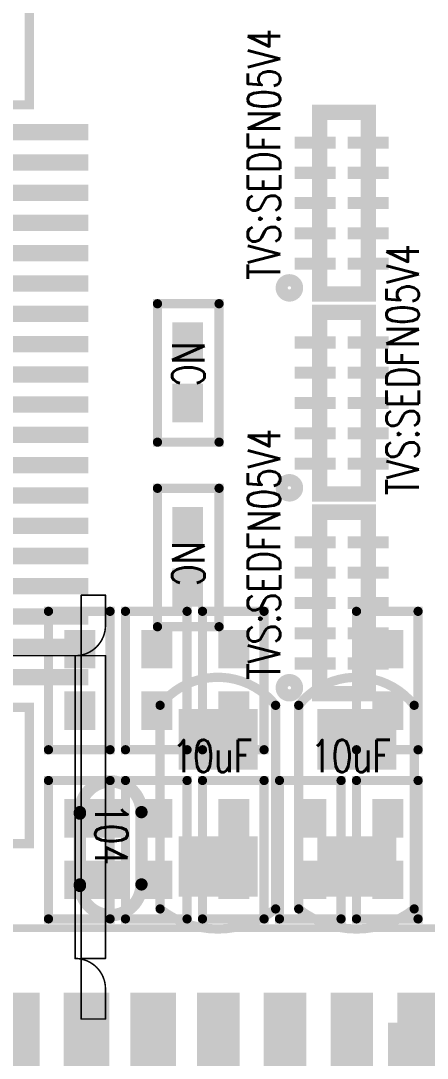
# Model space of a CAD drawing. Extents: x -10 to 105, y 1 to 70.
# Drawn here: x 12.74 to 19.44, y 18.14 to 35.27 of the extents above; entities that cross this region are included whole.
import ezdxf

# ---------------------------------------------------------------- set-up
doc = ezdxf.new("R2010")
doc.units = 0
doc.header["$MEASUREMENT"] = 0
doc.layers.get('0').update_dxf_attribs({"color": 4, "linetype": 'CONTINUOUS'})
for name, color, linetype in [('2D_LINE_102', 5, 'CONTINUOUS'), ('ATTRIBUTE_126', 56, 'CONTINUOUS'), ('DRIL_NPLTE_THRU_01', 16, 'CONTINUOUS'), ('DRIL_NPLTE_THRU_02', 3, 'CONTINUOUS'), ('DRIL_NPLTE_THRU_03', 96, 'CONTINUOUS'), ('DRIL_NPLTE_THRU_04', 146, 'CONTINUOUS'), ('DRIL_NPLTE_THRU_05', 2, 'CONTINUOUS'), ('DRIL_NPLTE_THRU_06', 186, 'CONTINUOUS'), ('DRIL_PLTE_THRU_01', 16, 'CONTINUOUS'), ('DRIL_PLTE_THRU_02', 3, 'CONTINUOUS'), ('DRIL_PLTE_THRU_03', 96, 'CONTINUOUS'), ('DRIL_PLTE_THRU_04', 146, 'CONTINUOUS'), ('DRIL_PLTE_THRU_05', 2, 'CONTINUOUS'), ('DRIL_PLTE_THRU_06', 186, 'CONTINUOUS'), ('DRIL_SYMBOL', 4, 'CONTINUOUS'), ('PADS_BOT', 150, 'CONTINUOUS'), ('PADS_INNER', 1, 'CONTINUOUS'), ('PADS_TOP', 1, 'CONTINUOUS'), ('PART_BOT_2DLINE_00', 56, 'CONTINUOUS'), ('PART_TOP_2DLINE_00', 56, 'CONTINUOUS'), ('PART_TOP_2DLINE_126', 56, 'CONTINUOUS'), ('PART_TOP_2DLINE_129', 56, 'CONTINUOUS')]:
    doc.layers.add(name, color=color, linetype=linetype)
doc.styles.add('W0$1016', font='simplex', dxfattribs={"width": 0.75})

# ---------------------------------------------------------------- blocks, each defined once
blk = doc.blocks.new('SMOOTH_0$0254')
at = {"const_width": 0.0127}
blk.add_lwpolyline([(-0.00635, 0, 1), (0.00635, 0, 1)], format="xyb", close=True, dxfattribs=at)
blk = doc.blocks.new('DRAWING_520')
at = {"layer": '2D_LINE_102', "const_width": 0.0254}
blk.add_lwpolyline([(0, 0), (8.6, 0)], dxfattribs=at)
at = {"layer": '2D_LINE_102'}
for p in [(0, 0), (8.6, 0)]:
    blk.add_blockref('SMOOTH_0$0254', p, dxfattribs=at)
blk = doc.blocks.new('DRAWING_725')
at = {"layer": '2D_LINE_102', "const_width": 0.0254}
blk.add_lwpolyline([(0, 0), (0, -5)], dxfattribs=at)
at = {"layer": '2D_LINE_102'}
for p in [(0, 0), (0, -5)]:
    blk.add_blockref('SMOOTH_0$0254', p, dxfattribs=at)
blk = doc.blocks.new('DRAWING_1069')
at = {"layer": '2D_LINE_102', "const_width": 0.0254}
blk.add_lwpolyline([(0.1, 0.49, 0.05022), (0, 0.5)], format="xyb", dxfattribs=at)
at = {"layer": '2D_LINE_102'}
for p in [(0, 0.5), (0.1, 0.49)]:
    blk.add_blockref('SMOOTH_0$0254', p, dxfattribs=at)
blk = doc.blocks.new('DRAWING_1070')
at = {"layer": '2D_LINE_102', "const_width": 0.0254}
blk.add_lwpolyline([(0, -0.5, 0.05022), (0.1, -0.49)], format="xyb", dxfattribs=at)
at = {"layer": '2D_LINE_102'}
for p in [(0, -0.5), (0.1, -0.49)]:
    blk.add_blockref('SMOOTH_0$0254', p, dxfattribs=at)
blk = doc.blocks.new('DRAWING_2013')
at = {"layer": '2D_LINE_102', "const_width": 0.0254}
blk.add_lwpolyline([(0, 0), (0.4, 0)], dxfattribs=at)
at = {"layer": '2D_LINE_102'}
for p in [(0, 0), (0.4, 0)]:
    blk.add_blockref('SMOOTH_0$0254', p, dxfattribs=at)
blk = doc.blocks.new('DRAWING_2018')
at = {"layer": '2D_LINE_102', "const_width": 0.0254}
blk.add_lwpolyline([(0, 0), (0.4, 0)], dxfattribs=at)
at = {"layer": '2D_LINE_102'}
for p in [(0, 0), (0.4, 0)]:
    blk.add_blockref('SMOOTH_0$0254', p, dxfattribs=at)
blk = doc.blocks.new('DRAWING_2060')
at = {"layer": '2D_LINE_102', "const_width": 0.0254}
blk.add_lwpolyline([(0, 0), (8.6, 0)], dxfattribs=at)
at = {"layer": '2D_LINE_102'}
for p in [(0, 0), (8.6, 0)]:
    blk.add_blockref('SMOOTH_0$0254', p, dxfattribs=at)
blk = doc.blocks.new('DRAWING_2061')
at = {"layer": '2D_LINE_102', "const_width": 0.0254}
blk.add_lwpolyline([(0, 0), (0.4, 0)], dxfattribs=at)
at = {"layer": '2D_LINE_102'}
for p in [(0, 0), (0.4, 0)]:
    blk.add_blockref('SMOOTH_0$0254', p, dxfattribs=at)
blk = doc.blocks.new('DRAWING_2065')
at = {"layer": '2D_LINE_102', "const_width": 0.0254}
blk.add_lwpolyline([(0, 0), (0.4, 0)], dxfattribs=at)
at = {"layer": '2D_LINE_102'}
for p in [(0, 0), (0.4, 0)]:
    blk.add_blockref('SMOOTH_0$0254', p, dxfattribs=at)
blk = doc.blocks.new('DRAWING_2518')
at = {"layer": '2D_LINE_102', "const_width": 0.0254}
blk.add_lwpolyline([(0, 0), (0, -5)], dxfattribs=at)
at = {"layer": '2D_LINE_102'}
for p in [(0, 0), (0, -5)]:
    blk.add_blockref('SMOOTH_0$0254', p, dxfattribs=at)
blk = doc.blocks.new('DRAWING_2521')
at = {"layer": '2D_LINE_102', "const_width": 0.0254}
blk.add_lwpolyline([(0, 0), (0, 7)], dxfattribs=at)
at = {"layer": '2D_LINE_102'}
for p in [(0, 7), (0, 0)]:
    blk.add_blockref('SMOOTH_0$0254', p, dxfattribs=at)
blk = doc.blocks.new('DRAWING_2527')
at = {"layer": '2D_LINE_102', "const_width": 0.0254}
blk.add_lwpolyline([(0, 0), (0, -0.5)], dxfattribs=at)
at = {"layer": '2D_LINE_102'}
for p in [(0, 0), (0, -0.5)]:
    blk.add_blockref('SMOOTH_0$0254', p, dxfattribs=at)
blk = doc.blocks.new('DRAWING_2528')
at = {"layer": '2D_LINE_102', "const_width": 0.0254}
blk.add_lwpolyline([(0, 0), (0, -5)], dxfattribs=at)
at = {"layer": '2D_LINE_102'}
for p in [(0, 0), (0, -5)]:
    blk.add_blockref('SMOOTH_0$0254', p, dxfattribs=at)
blk = doc.blocks.new('DRAWING_2534')
at = {"layer": '2D_LINE_102', "const_width": 0.0254}
blk.add_lwpolyline([(0, 0), (0, 0.5)], dxfattribs=at)
at = {"layer": '2D_LINE_102'}
for p in [(0, 0.5), (0, 0)]:
    blk.add_blockref('SMOOTH_0$0254', p, dxfattribs=at)
blk = doc.blocks.new('DRAWING_3185')
at = {"layer": '2D_LINE_102', "const_width": 0.0254}
blk.add_lwpolyline([(0.1, 0.49, 0.05022), (0, 0.5)], format="xyb", dxfattribs=at)
at = {"layer": '2D_LINE_102'}
for p in [(0, 0.5), (0.1, 0.49)]:
    blk.add_blockref('SMOOTH_0$0254', p, dxfattribs=at)
blk = doc.blocks.new('DRAWING_3186')
at = {"layer": '2D_LINE_102', "const_width": 0.0254}
blk.add_lwpolyline([(0, -0.5, 0.05022), (0.1, -0.49)], format="xyb", dxfattribs=at)
at = {"layer": '2D_LINE_102'}
for p in [(0, -0.5), (0.1, -0.49)]:
    blk.add_blockref('SMOOTH_0$0254', p, dxfattribs=at)
blk = doc.blocks.new('DRAWING_3205')
at = {"layer": '2D_LINE_102', "const_width": 0.0254}
blk.add_lwpolyline([(0.5, 0, 0.356576), (0.1, 0.49)], format="xyb", dxfattribs=at)
at = {"layer": '2D_LINE_102'}
for p in [(0.1, 0.49), (0.5, 0)]:
    blk.add_blockref('SMOOTH_0$0254', p, dxfattribs=at)
blk = doc.blocks.new('DRAWING_3206')
at = {"layer": '2D_LINE_102', "const_width": 0.0254}
blk.add_lwpolyline([(0.1, -0.49, 0.356576), (0.5, 0)], format="xyb", dxfattribs=at)
at = {"layer": '2D_LINE_102'}
for p in [(0.5, 0), (0.1, -0.49)]:
    blk.add_blockref('SMOOTH_0$0254', p, dxfattribs=at)
blk = doc.blocks.new('DRAWING_4273')
at = {"layer": '2D_LINE_102', "const_width": 0.0254}
blk.add_lwpolyline([(0, 0), (0.4, 0)], dxfattribs=at)
at = {"layer": '2D_LINE_102'}
for p in [(0, 0), (0.4, 0)]:
    blk.add_blockref('SMOOTH_0$0254', p, dxfattribs=at)
blk = doc.blocks.new('DRAWING_4278')
at = {"layer": '2D_LINE_102', "const_width": 0.0254}
blk.add_lwpolyline([(0, 0), (0.4, 0)], dxfattribs=at)
at = {"layer": '2D_LINE_102'}
for p in [(0, 0), (0.4, 0)]:
    blk.add_blockref('SMOOTH_0$0254', p, dxfattribs=at)
blk = doc.blocks.new('DRAWING_4320')
at = {"layer": '2D_LINE_102', "const_width": 0.0254}
blk.add_lwpolyline([(0, 0), (8.6, 0)], dxfattribs=at)
at = {"layer": '2D_LINE_102'}
for p in [(0, 0), (8.6, 0)]:
    blk.add_blockref('SMOOTH_0$0254', p, dxfattribs=at)
blk = doc.blocks.new('DRAWING_4321')
at = {"layer": '2D_LINE_102', "const_width": 0.0254}
blk.add_lwpolyline([(0, 0), (0.4, 0)], dxfattribs=at)
at = {"layer": '2D_LINE_102'}
for p in [(0, 0), (0.4, 0)]:
    blk.add_blockref('SMOOTH_0$0254', p, dxfattribs=at)
blk = doc.blocks.new('DRAWING_4325')
at = {"layer": '2D_LINE_102', "const_width": 0.0254}
blk.add_lwpolyline([(0, 0), (0.4, 0)], dxfattribs=at)
at = {"layer": '2D_LINE_102'}
for p in [(0, 0), (0.4, 0)]:
    blk.add_blockref('SMOOTH_0$0254', p, dxfattribs=at)
blk = doc.blocks.new('DRAWING_4778')
at = {"layer": '2D_LINE_102', "const_width": 0.0254}
blk.add_lwpolyline([(0, 0), (0, -5)], dxfattribs=at)
at = {"layer": '2D_LINE_102'}
for p in [(0, 0), (0, -5)]:
    blk.add_blockref('SMOOTH_0$0254', p, dxfattribs=at)
blk = doc.blocks.new('DRAWING_4781')
at = {"layer": '2D_LINE_102', "const_width": 0.0254}
blk.add_lwpolyline([(0, 0), (0, 7)], dxfattribs=at)
at = {"layer": '2D_LINE_102'}
for p in [(0, 7), (0, 0)]:
    blk.add_blockref('SMOOTH_0$0254', p, dxfattribs=at)
blk = doc.blocks.new('DRAWING_4787')
at = {"layer": '2D_LINE_102', "const_width": 0.0254}
blk.add_lwpolyline([(0, 0), (0, -0.5)], dxfattribs=at)
at = {"layer": '2D_LINE_102'}
for p in [(0, 0), (0, -0.5)]:
    blk.add_blockref('SMOOTH_0$0254', p, dxfattribs=at)
blk = doc.blocks.new('DRAWING_4788')
at = {"layer": '2D_LINE_102', "const_width": 0.0254}
blk.add_lwpolyline([(0, 0), (0, -5)], dxfattribs=at)
at = {"layer": '2D_LINE_102'}
for p in [(0, 0), (0, -5)]:
    blk.add_blockref('SMOOTH_0$0254', p, dxfattribs=at)
blk = doc.blocks.new('DRAWING_4794')
at = {"layer": '2D_LINE_102', "const_width": 0.0254}
blk.add_lwpolyline([(0, 0), (0, 0.5)], dxfattribs=at)
at = {"layer": '2D_LINE_102'}
for p in [(0, 0.5), (0, 0)]:
    blk.add_blockref('SMOOTH_0$0254', p, dxfattribs=at)
blk = doc.blocks.new('DRAWING_5445')
at = {"layer": '2D_LINE_102', "const_width": 0.0254}
blk.add_lwpolyline([(0.1, 0.49, 0.05022), (0, 0.5)], format="xyb", dxfattribs=at)
at = {"layer": '2D_LINE_102'}
for p in [(0, 0.5), (0.1, 0.49)]:
    blk.add_blockref('SMOOTH_0$0254', p, dxfattribs=at)
blk = doc.blocks.new('DRAWING_5446')
at = {"layer": '2D_LINE_102', "const_width": 0.0254}
blk.add_lwpolyline([(0, -0.5, 0.05022), (0.1, -0.49)], format="xyb", dxfattribs=at)
at = {"layer": '2D_LINE_102'}
for p in [(0, -0.5), (0.1, -0.49)]:
    blk.add_blockref('SMOOTH_0$0254', p, dxfattribs=at)
blk = doc.blocks.new('DRAWING_5465')
at = {"layer": '2D_LINE_102', "const_width": 0.0254}
blk.add_lwpolyline([(0.5, 0, 0.356576), (0.1, 0.49)], format="xyb", dxfattribs=at)
at = {"layer": '2D_LINE_102'}
for p in [(0.1, 0.49), (0.5, 0)]:
    blk.add_blockref('SMOOTH_0$0254', p, dxfattribs=at)
blk = doc.blocks.new('DRAWING_5466')
at = {"layer": '2D_LINE_102', "const_width": 0.0254}
blk.add_lwpolyline([(0.1, -0.49, 0.356576), (0.5, 0)], format="xyb", dxfattribs=at)
at = {"layer": '2D_LINE_102'}
for p in [(0.5, 0), (0.1, -0.49)]:
    blk.add_blockref('SMOOTH_0$0254', p, dxfattribs=at)
blk = doc.blocks.new('SMOOTH_0$1524')
at = {"const_width": 0.0762}
blk.add_lwpolyline([(-0.0381, 0, 1), (0.0381, 0, 1)], format="xyb", close=True, dxfattribs=at)
blk = doc.blocks.new('PART_BODY_BOT_5731')
at = {"layer": 'PART_BOT_2DLINE_00', "const_width": 0.1524}
blk.add_lwpolyline([(-1.132078, -0.498094), (-1.132078, 0.517906), (1.153922, 0.517906), (1.153922, -0.498094)], close=True, dxfattribs=at)
at = {"layer": 'PART_BOT_2DLINE_00'}
for p in [(-1.132078, 0.517906), (1.153922, 0.517906), (-1.132078, -0.498094), (1.153922, -0.498094)]:
    blk.add_blockref('SMOOTH_0$1524', p, dxfattribs=at)
blk = doc.blocks.new('DRIL_HOLE_0')
blk.add_lwpolyline([(0, 0, 1), (0, 0, 1)], format="xyb", close=True)
blk = doc.blocks.new('PAD_0')
blk.add_lwpolyline([(0, 0, 1), (0, 0, 1)], format="xyb", close=True)
blk = doc.blocks.new('PAD_2')
at = {"const_width": 0.508}
blk.add_lwpolyline([(-0.3175, 0), (0.3175, 0)], dxfattribs=at)
blk = doc.blocks.new('STK_BOT_8')
at = {"layer": 'DRIL_PLTE_THRU_01'}
blk.add_blockref('DRIL_HOLE_0', (0, 0), dxfattribs=at)
at = {"layer": 'DRIL_PLTE_THRU_02'}
blk.add_blockref('DRIL_HOLE_0', (0, 0), dxfattribs=at)
at = {"layer": 'DRIL_PLTE_THRU_03'}
blk.add_blockref('DRIL_HOLE_0', (0, 0), dxfattribs=at)
at = {"layer": 'DRIL_PLTE_THRU_04'}
blk.add_blockref('DRIL_HOLE_0', (0, 0), dxfattribs=at)
at = {"layer": 'DRIL_PLTE_THRU_05'}
blk.add_blockref('DRIL_HOLE_0', (0, 0), dxfattribs=at)
at = {"layer": 'DRIL_PLTE_THRU_06'}
blk.add_blockref('DRIL_HOLE_0', (0, 0), dxfattribs=at)
at = {"layer": 'PADS_BOT'}
blk.add_blockref('PAD_2', (0, 0), dxfattribs=at)
at = {"layer": 'PADS_INNER'}
blk.add_blockref('PAD_0', (0, 0), dxfattribs=at)
at = {"layer": 'PADS_TOP'}
blk.add_blockref('PAD_0', (0, 0), dxfattribs=at)
blk = doc.blocks.new('SYM_BOT_7')
for name, p in [('PART_BODY_BOT_5731', (0, 0)), ('STK_BOT_8', (-0.508, 0)), ('STK_BOT_8', (0.508, 0))]:
    blk.add_blockref(name, p)
blk = doc.blocks.new('PART_BOT_102')
blk.add_blockref('SYM_BOT_7', (0, 0))
blk = doc.blocks.new('PART_BOT_126')
blk.add_blockref('SYM_BOT_7', (0, 0))
blk = doc.blocks.new('PART_BOT_128')
blk.add_blockref('SYM_BOT_7', (0, 0))
blk = doc.blocks.new('PART_BOT_130')
blk.add_blockref('SYM_BOT_7', (0, 0))
blk = doc.blocks.new('PART_BOT_132')
blk.add_blockref('SYM_BOT_7', (0, 0))
blk = doc.blocks.new('PART_BODY_TOP_5745')
at = {"layer": 'PART_TOP_2DLINE_00', "const_width": 0.152}
for points in [[(-7.35, 10), (7.35, 10)], [(-7.35, 10), (-7.35, -4)], [(7.35, 10), (7.35, -4.5)]]:
    blk.add_lwpolyline(points, dxfattribs=at)
blk.add_lwpolyline([(-7.35, -4), (2.35, -4, -0.156149), (3.3, -4.5), (7.35, -4.5)], format="xyb", dxfattribs=at)
at = {"layer": 'PART_TOP_2DLINE_00'}
for p in [(-7.35, 10), (-7.35, 10), (7.35, 10), (7.35, 10), (-7.35, -4), (-7.35, -4), (2.35, -4), (3.3, -4.5), (7.35, -4.5), (7.35, -4.5)]:
    blk.add_blockref('SMOOTH_0$1524', p, dxfattribs=at)
blk = doc.blocks.new('PAD_9')
at = {"const_width": 0.7}
blk.add_lwpolyline([(-1.1, 0), (1.1, 0)], dxfattribs=at)
blk = doc.blocks.new('STK_TOP_16')
at = {"layer": 'DRIL_PLTE_THRU_01'}
blk.add_blockref('DRIL_HOLE_0', (0, 0), dxfattribs=at)
at = {"layer": 'DRIL_PLTE_THRU_02'}
blk.add_blockref('DRIL_HOLE_0', (0, 0), dxfattribs=at)
at = {"layer": 'DRIL_PLTE_THRU_03'}
blk.add_blockref('DRIL_HOLE_0', (0, 0), dxfattribs=at)
at = {"layer": 'DRIL_PLTE_THRU_04'}
blk.add_blockref('DRIL_HOLE_0', (0, 0), dxfattribs=at)
at = {"layer": 'DRIL_PLTE_THRU_05'}
blk.add_blockref('DRIL_HOLE_0', (0, 0), dxfattribs=at)
at = {"layer": 'DRIL_PLTE_THRU_06'}
blk.add_blockref('DRIL_HOLE_0', (0, 0), dxfattribs=at)
at = {"layer": 'PADS_BOT'}
blk.add_blockref('PAD_0', (0, 0), dxfattribs=at)
at = {"layer": 'PADS_INNER'}
blk.add_blockref('PAD_0', (0, 0), dxfattribs=at)
at = {"layer": 'PADS_TOP', "rotation": 90}
blk.add_blockref('PAD_9', (0, 0), dxfattribs=at)
blk = doc.blocks.new('PAD_10')
at = {"const_width": 1.2}
blk.add_lwpolyline([(-1, 0), (1, 0)], dxfattribs=at)
blk = doc.blocks.new('STK_TOP_17')
at = {"layer": 'DRIL_PLTE_THRU_01'}
blk.add_blockref('DRIL_HOLE_0', (0, 0), dxfattribs=at)
at = {"layer": 'DRIL_PLTE_THRU_02'}
blk.add_blockref('DRIL_HOLE_0', (0, 0), dxfattribs=at)
at = {"layer": 'DRIL_PLTE_THRU_03'}
blk.add_blockref('DRIL_HOLE_0', (0, 0), dxfattribs=at)
at = {"layer": 'DRIL_PLTE_THRU_04'}
blk.add_blockref('DRIL_HOLE_0', (0, 0), dxfattribs=at)
at = {"layer": 'DRIL_PLTE_THRU_05'}
blk.add_blockref('DRIL_HOLE_0', (0, 0), dxfattribs=at)
at = {"layer": 'DRIL_PLTE_THRU_06'}
blk.add_blockref('DRIL_HOLE_0', (0, 0), dxfattribs=at)
at = {"layer": 'PADS_BOT'}
blk.add_blockref('PAD_0', (0, 0), dxfattribs=at)
at = {"layer": 'PADS_INNER'}
blk.add_blockref('PAD_0', (0, 0), dxfattribs=at)
at = {"layer": 'PADS_TOP', "rotation": 90}
blk.add_blockref('PAD_10', (0, 0), dxfattribs=at)
blk = doc.blocks.new('PAD_11')
at = {"const_width": 1.2}
blk.add_lwpolyline([(-1.25, 0), (1.25, 0)], dxfattribs=at)
blk = doc.blocks.new('STK_TOP_18')
at = {"layer": 'DRIL_PLTE_THRU_01'}
blk.add_blockref('DRIL_HOLE_0', (0, 0), dxfattribs=at)
at = {"layer": 'DRIL_PLTE_THRU_02'}
blk.add_blockref('DRIL_HOLE_0', (0, 0), dxfattribs=at)
at = {"layer": 'DRIL_PLTE_THRU_03'}
blk.add_blockref('DRIL_HOLE_0', (0, 0), dxfattribs=at)
at = {"layer": 'DRIL_PLTE_THRU_04'}
blk.add_blockref('DRIL_HOLE_0', (0, 0), dxfattribs=at)
at = {"layer": 'DRIL_PLTE_THRU_05'}
blk.add_blockref('DRIL_HOLE_0', (0, 0), dxfattribs=at)
at = {"layer": 'DRIL_PLTE_THRU_06'}
blk.add_blockref('DRIL_HOLE_0', (0, 0), dxfattribs=at)
at = {"layer": 'PADS_BOT'}
blk.add_blockref('PAD_0', (0, 0), dxfattribs=at)
at = {"layer": 'PADS_INNER'}
blk.add_blockref('PAD_0', (0, 0), dxfattribs=at)
at = {"layer": 'PADS_TOP', "rotation": 90}
blk.add_blockref('PAD_11', (0, 0), dxfattribs=at)
blk = doc.blocks.new('PAD_12')
at = {"const_width": 1.5}
blk.add_lwpolyline([(-1.1, 0), (1.1, 0)], dxfattribs=at)
blk = doc.blocks.new('STK_TOP_19')
at = {"layer": 'DRIL_PLTE_THRU_01'}
blk.add_blockref('DRIL_HOLE_0', (0, 0), dxfattribs=at)
at = {"layer": 'DRIL_PLTE_THRU_02'}
blk.add_blockref('DRIL_HOLE_0', (0, 0), dxfattribs=at)
at = {"layer": 'DRIL_PLTE_THRU_03'}
blk.add_blockref('DRIL_HOLE_0', (0, 0), dxfattribs=at)
at = {"layer": 'DRIL_PLTE_THRU_04'}
blk.add_blockref('DRIL_HOLE_0', (0, 0), dxfattribs=at)
at = {"layer": 'DRIL_PLTE_THRU_05'}
blk.add_blockref('DRIL_HOLE_0', (0, 0), dxfattribs=at)
at = {"layer": 'DRIL_PLTE_THRU_06'}
blk.add_blockref('DRIL_HOLE_0', (0, 0), dxfattribs=at)
at = {"layer": 'PADS_BOT'}
blk.add_blockref('PAD_0', (0, 0), dxfattribs=at)
at = {"layer": 'PADS_INNER'}
blk.add_blockref('PAD_0', (0, 0), dxfattribs=at)
at = {"layer": 'PADS_TOP', "rotation": 90}
blk.add_blockref('PAD_12', (0, 0), dxfattribs=at)
blk = doc.blocks.new('DRIL_SYMBOL_1$2')
at = {"layer": 'DRIL_SYMBOL', "const_width": 0.0508}
for points in [[(0, -0.254), (0, 0.254)], [(-0.254, 0), (0.254, 0)]]:
    blk.add_lwpolyline(points, dxfattribs=at)
blk = doc.blocks.new('DRIL_HOLE_1$2')
at = {"const_width": 0.6}
blk.add_lwpolyline([(-0.3, 0, 1), (0.3, 0, 1)], format="xyb", close=True, dxfattribs=at)
blk.add_blockref('DRIL_SYMBOL_1$2', (0, 0))
blk = doc.blocks.new('PAD_13')
at = {"const_width": 0.6}
blk.add_lwpolyline([(0, -0.3, 1), (0, 0.3, 1)], format="xyb", close=True, dxfattribs=at)
blk = doc.blocks.new('STK_TOP_20')
at = {"layer": 'DRIL_PLTE_THRU_01'}
blk.add_blockref('DRIL_HOLE_1$2', (0, 0), dxfattribs=at)
at = {"layer": 'DRIL_PLTE_THRU_02'}
blk.add_blockref('DRIL_HOLE_1$2', (0, 0), dxfattribs=at)
at = {"layer": 'DRIL_PLTE_THRU_03'}
blk.add_blockref('DRIL_HOLE_1$2', (0, 0), dxfattribs=at)
at = {"layer": 'DRIL_PLTE_THRU_04'}
blk.add_blockref('DRIL_HOLE_1$2', (0, 0), dxfattribs=at)
at = {"layer": 'DRIL_PLTE_THRU_05'}
blk.add_blockref('DRIL_HOLE_1$2', (0, 0), dxfattribs=at)
at = {"layer": 'DRIL_PLTE_THRU_06'}
blk.add_blockref('DRIL_HOLE_1$2', (0, 0), dxfattribs=at)
at = {"layer": 'PADS_BOT'}
blk.add_blockref('PAD_13', (0, 0), dxfattribs=at)
at = {"layer": 'PADS_INNER'}
blk.add_blockref('PAD_13', (0, 0), dxfattribs=at)
at = {"layer": 'PADS_TOP'}
blk.add_blockref('PAD_13', (0, 0), dxfattribs=at)
blk = doc.blocks.new('SYM_TOP_21')
for name, p in [('STK_TOP_16', (-6.6, 10.5)), ('STK_TOP_16', (-5.5, 10.5)), ('STK_TOP_16', (-4.4, 10.5)), ('STK_TOP_16', (-3.3, 10.5)), ('STK_TOP_16', (-2.2, 10.5)), ('STK_TOP_16', (-1.1, 10.5)), ('STK_TOP_16', (0, 10.5)), ('STK_TOP_16', (1.15, 10.5)), ('STK_TOP_16', (2.25, 10.5)), ('STK_TOP_19', (6.85, 10)), ('STK_TOP_17', (-7.75, 10)), ('PART_BODY_TOP_5745', (0, 0)), ('STK_TOP_18', (-7.75, 0.4)), ('STK_TOP_18', (7.75, 0.4)), ('STK_TOP_20', (-4.95, 0)), ('STK_TOP_20', (3.05, 0))]:
    blk.add_blockref(name, p)
blk = doc.blocks.new('PART_TOP_135')
blk.add_blockref('SYM_TOP_21', (0, 0))
at = {"layer": 'ATTRIBUTE_126', "style": 'W0$1016', "width": 0.75}
blk.add_text('TF', height=0.5334, dxfattribs=at).set_placement((2.54, -3.556))
blk = doc.blocks.new('SMOOTH_0$2032')
at = {"const_width": 0.1016}
blk.add_lwpolyline([(-0.0508, 0, 1), (0.0508, 0, 1)], format="xyb", close=True, dxfattribs=at)
blk = doc.blocks.new('PART_BODY_TOP_5733')
at = {"layer": 'PART_TOP_2DLINE_00', "const_width": 0.2032}
for points in [[(-0.6096, -0.508, -1), (-0.6096, 0.508)], [(0.5842, 0.508, -1), (0.5842, -0.508)]]:
    blk.add_lwpolyline(points, format="xyb", dxfattribs=at)
for points in [[(-0.6096, 0.508), (0.5842, 0.508)], [(-0.5842, -0.508), (0.6096, -0.508)]]:
    blk.add_lwpolyline(points, dxfattribs=at)
at = {"layer": 'PART_TOP_2DLINE_00'}
for p in [(-0.6096, 0.508), (-0.6096, 0.508), (0.5842, 0.508), (0.5842, 0.508), (-0.6096, -0.508), (-0.5842, -0.508), (0.5842, -0.508), (0.6096, -0.508)]:
    blk.add_blockref('SMOOTH_0$2032', p, dxfattribs=at)
blk = doc.blocks.new('STK_TOP_8')
at = {"layer": 'DRIL_PLTE_THRU_01'}
blk.add_blockref('DRIL_HOLE_0', (0, 0), dxfattribs=at)
at = {"layer": 'DRIL_PLTE_THRU_02'}
blk.add_blockref('DRIL_HOLE_0', (0, 0), dxfattribs=at)
at = {"layer": 'DRIL_PLTE_THRU_03'}
blk.add_blockref('DRIL_HOLE_0', (0, 0), dxfattribs=at)
at = {"layer": 'DRIL_PLTE_THRU_04'}
blk.add_blockref('DRIL_HOLE_0', (0, 0), dxfattribs=at)
at = {"layer": 'DRIL_PLTE_THRU_05'}
blk.add_blockref('DRIL_HOLE_0', (0, 0), dxfattribs=at)
at = {"layer": 'DRIL_PLTE_THRU_06'}
blk.add_blockref('DRIL_HOLE_0', (0, 0), dxfattribs=at)
at = {"layer": 'PADS_BOT'}
blk.add_blockref('PAD_0', (0, 0), dxfattribs=at)
at = {"layer": 'PADS_INNER'}
blk.add_blockref('PAD_0', (0, 0), dxfattribs=at)
at = {"layer": 'PADS_TOP'}
blk.add_blockref('PAD_2', (0, 0), dxfattribs=at)
blk = doc.blocks.new('SYM_TOP_9')
for name, p in [('PART_BODY_TOP_5733', (0, 0)), ('STK_TOP_8', (-0.508, 0)), ('STK_TOP_8', (0.508, 0))]:
    blk.add_blockref(name, p)
blk = doc.blocks.new('PART_TOP_184')
blk.add_blockref('SYM_TOP_9', (0, 0))
at = {"layer": 'ATTRIBUTE_126', "style": 'W0$1016', "width": 0.75}
blk.add_text('104', height=0.5334, dxfattribs=at).set_placement((-0.762, -0.254))
blk = doc.blocks.new('PART_BODY_TOP_5732')
at = {"layer": 'PART_TOP_2DLINE_00', "const_width": 0.1524}
blk.add_lwpolyline([(-1.750822, 0.96266), (1.61183, 0.96266, -0.486113236), (1.61183, -0.94234), (-1.750822, -0.94234, -0.348726164)], format="xyb", close=True, dxfattribs=at)
at = {"layer": 'PART_TOP_2DLINE_00'}
for p in [(-1.750822, 0.96266), (1.61183, 0.96266), (-1.750822, -0.94234), (1.61183, -0.94234)]:
    blk.add_blockref('SMOOTH_0$1524', p, dxfattribs=at)
blk = doc.blocks.new('PAD_8')
at = {"const_width": 0.999998}
blk.add_lwpolyline([(-0.649986, 0), (0.649986, 0)], dxfattribs=at)
blk = doc.blocks.new('STK_TOP_9')
at = {"layer": 'DRIL_PLTE_THRU_01'}
blk.add_blockref('DRIL_HOLE_0', (0, 0), dxfattribs=at)
at = {"layer": 'DRIL_PLTE_THRU_02'}
blk.add_blockref('DRIL_HOLE_0', (0, 0), dxfattribs=at)
at = {"layer": 'DRIL_PLTE_THRU_03'}
blk.add_blockref('DRIL_HOLE_0', (0, 0), dxfattribs=at)
at = {"layer": 'DRIL_PLTE_THRU_04'}
blk.add_blockref('DRIL_HOLE_0', (0, 0), dxfattribs=at)
at = {"layer": 'DRIL_PLTE_THRU_05'}
blk.add_blockref('DRIL_HOLE_0', (0, 0), dxfattribs=at)
at = {"layer": 'DRIL_PLTE_THRU_06'}
blk.add_blockref('DRIL_HOLE_0', (0, 0), dxfattribs=at)
at = {"layer": 'PADS_BOT'}
blk.add_blockref('PAD_0', (0, 0), dxfattribs=at)
at = {"layer": 'PADS_INNER'}
blk.add_blockref('PAD_0', (0, 0), dxfattribs=at)
at = {"layer": 'PADS_TOP', "rotation": 90}
blk.add_blockref('PAD_8', (0, 0), dxfattribs=at)
blk = doc.blocks.new('SYM_TOP_8')
for name, p in [('PART_BODY_TOP_5732', (0, 0)), ('STK_TOP_9', (-1.050036, 0.004572)), ('STK_TOP_9', (1.050036, 0.004572))]:
    blk.add_blockref(name, p)
blk = doc.blocks.new('PART_TOP_185')
blk.add_blockref('SYM_TOP_8', (0, 0))
at = {"layer": 'ATTRIBUTE_126', "style": 'W0$1016', "width": 0.75}
blk.add_text('10uF', height=0.5334, rotation=270, dxfattribs=at).set_placement((0.508, 0.762))
blk = doc.blocks.new('PART_TOP_186')
blk.add_blockref('SYM_TOP_8', (0, 0))
at = {"layer": 'ATTRIBUTE_126', "style": 'W0$1016', "width": 0.75}
blk.add_text('10uF', height=0.5334, rotation=270, dxfattribs=at).set_placement((0.508, 0.762))
blk = doc.blocks.new('PART_BOT_193')
blk.add_blockref('SYM_BOT_7', (0, 0))
blk = doc.blocks.new('PART_BOT_195')
blk.add_blockref('SYM_BOT_7', (0, 0))
blk = doc.blocks.new('PART_BOT_197')
blk.add_blockref('SYM_BOT_7', (0, 0))
blk = doc.blocks.new('PART_BOT_198')
blk.add_blockref('SYM_BOT_7', (0, 0))
blk = doc.blocks.new('PART_BODY_BOT_5745')
at = {"layer": 'PART_BOT_2DLINE_00', "const_width": 0.152}
for points in [[(-7.35, 10), (7.35, 10)], [(-7.35, 10), (-7.35, -4)], [(7.35, 10), (7.35, -4.5)]]:
    blk.add_lwpolyline(points, dxfattribs=at)
blk.add_lwpolyline([(-7.35, -4), (2.35, -4, -0.156149), (3.3, -4.5), (7.35, -4.5)], format="xyb", dxfattribs=at)
at = {"layer": 'PART_BOT_2DLINE_00'}
for p in [(-7.35, 10), (-7.35, 10), (7.35, 10), (7.35, 10), (-7.35, -4), (-7.35, -4), (2.35, -4), (3.3, -4.5), (7.35, -4.5), (7.35, -4.5)]:
    blk.add_blockref('SMOOTH_0$1524', p, dxfattribs=at)
blk = doc.blocks.new('STK_BOT_16')
at = {"layer": 'DRIL_PLTE_THRU_01'}
blk.add_blockref('DRIL_HOLE_0', (0, 0), dxfattribs=at)
at = {"layer": 'DRIL_PLTE_THRU_02'}
blk.add_blockref('DRIL_HOLE_0', (0, 0), dxfattribs=at)
at = {"layer": 'DRIL_PLTE_THRU_03'}
blk.add_blockref('DRIL_HOLE_0', (0, 0), dxfattribs=at)
at = {"layer": 'DRIL_PLTE_THRU_04'}
blk.add_blockref('DRIL_HOLE_0', (0, 0), dxfattribs=at)
at = {"layer": 'DRIL_PLTE_THRU_05'}
blk.add_blockref('DRIL_HOLE_0', (0, 0), dxfattribs=at)
at = {"layer": 'DRIL_PLTE_THRU_06'}
blk.add_blockref('DRIL_HOLE_0', (0, 0), dxfattribs=at)
at = {"layer": 'PADS_BOT', "rotation": 90}
blk.add_blockref('PAD_9', (0, 0), dxfattribs=at)
at = {"layer": 'PADS_INNER'}
blk.add_blockref('PAD_0', (0, 0), dxfattribs=at)
at = {"layer": 'PADS_TOP'}
blk.add_blockref('PAD_0', (0, 0), dxfattribs=at)
blk = doc.blocks.new('STK_BOT_17')
at = {"layer": 'DRIL_PLTE_THRU_01'}
blk.add_blockref('DRIL_HOLE_0', (0, 0), dxfattribs=at)
at = {"layer": 'DRIL_PLTE_THRU_02'}
blk.add_blockref('DRIL_HOLE_0', (0, 0), dxfattribs=at)
at = {"layer": 'DRIL_PLTE_THRU_03'}
blk.add_blockref('DRIL_HOLE_0', (0, 0), dxfattribs=at)
at = {"layer": 'DRIL_PLTE_THRU_04'}
blk.add_blockref('DRIL_HOLE_0', (0, 0), dxfattribs=at)
at = {"layer": 'DRIL_PLTE_THRU_05'}
blk.add_blockref('DRIL_HOLE_0', (0, 0), dxfattribs=at)
at = {"layer": 'DRIL_PLTE_THRU_06'}
blk.add_blockref('DRIL_HOLE_0', (0, 0), dxfattribs=at)
at = {"layer": 'PADS_BOT', "rotation": 90}
blk.add_blockref('PAD_10', (0, 0), dxfattribs=at)
at = {"layer": 'PADS_INNER'}
blk.add_blockref('PAD_0', (0, 0), dxfattribs=at)
at = {"layer": 'PADS_TOP'}
blk.add_blockref('PAD_0', (0, 0), dxfattribs=at)
blk = doc.blocks.new('STK_BOT_18')
at = {"layer": 'DRIL_PLTE_THRU_01'}
blk.add_blockref('DRIL_HOLE_0', (0, 0), dxfattribs=at)
at = {"layer": 'DRIL_PLTE_THRU_02'}
blk.add_blockref('DRIL_HOLE_0', (0, 0), dxfattribs=at)
at = {"layer": 'DRIL_PLTE_THRU_03'}
blk.add_blockref('DRIL_HOLE_0', (0, 0), dxfattribs=at)
at = {"layer": 'DRIL_PLTE_THRU_04'}
blk.add_blockref('DRIL_HOLE_0', (0, 0), dxfattribs=at)
at = {"layer": 'DRIL_PLTE_THRU_05'}
blk.add_blockref('DRIL_HOLE_0', (0, 0), dxfattribs=at)
at = {"layer": 'DRIL_PLTE_THRU_06'}
blk.add_blockref('DRIL_HOLE_0', (0, 0), dxfattribs=at)
at = {"layer": 'PADS_BOT', "rotation": 90}
blk.add_blockref('PAD_11', (0, 0), dxfattribs=at)
at = {"layer": 'PADS_INNER'}
blk.add_blockref('PAD_0', (0, 0), dxfattribs=at)
at = {"layer": 'PADS_TOP'}
blk.add_blockref('PAD_0', (0, 0), dxfattribs=at)
blk = doc.blocks.new('STK_BOT_19')
at = {"layer": 'DRIL_PLTE_THRU_01'}
blk.add_blockref('DRIL_HOLE_0', (0, 0), dxfattribs=at)
at = {"layer": 'DRIL_PLTE_THRU_02'}
blk.add_blockref('DRIL_HOLE_0', (0, 0), dxfattribs=at)
at = {"layer": 'DRIL_PLTE_THRU_03'}
blk.add_blockref('DRIL_HOLE_0', (0, 0), dxfattribs=at)
at = {"layer": 'DRIL_PLTE_THRU_04'}
blk.add_blockref('DRIL_HOLE_0', (0, 0), dxfattribs=at)
at = {"layer": 'DRIL_PLTE_THRU_05'}
blk.add_blockref('DRIL_HOLE_0', (0, 0), dxfattribs=at)
at = {"layer": 'DRIL_PLTE_THRU_06'}
blk.add_blockref('DRIL_HOLE_0', (0, 0), dxfattribs=at)
at = {"layer": 'PADS_BOT', "rotation": 90}
blk.add_blockref('PAD_12', (0, 0), dxfattribs=at)
at = {"layer": 'PADS_INNER'}
blk.add_blockref('PAD_0', (0, 0), dxfattribs=at)
at = {"layer": 'PADS_TOP'}
blk.add_blockref('PAD_0', (0, 0), dxfattribs=at)
blk = doc.blocks.new('STK_BOT_20')
at = {"layer": 'DRIL_PLTE_THRU_01'}
blk.add_blockref('DRIL_HOLE_1$2', (0, 0), dxfattribs=at)
at = {"layer": 'DRIL_PLTE_THRU_02'}
blk.add_blockref('DRIL_HOLE_1$2', (0, 0), dxfattribs=at)
at = {"layer": 'DRIL_PLTE_THRU_03'}
blk.add_blockref('DRIL_HOLE_1$2', (0, 0), dxfattribs=at)
at = {"layer": 'DRIL_PLTE_THRU_04'}
blk.add_blockref('DRIL_HOLE_1$2', (0, 0), dxfattribs=at)
at = {"layer": 'DRIL_PLTE_THRU_05'}
blk.add_blockref('DRIL_HOLE_1$2', (0, 0), dxfattribs=at)
at = {"layer": 'DRIL_PLTE_THRU_06'}
blk.add_blockref('DRIL_HOLE_1$2', (0, 0), dxfattribs=at)
at = {"layer": 'PADS_BOT'}
blk.add_blockref('PAD_13', (0, 0), dxfattribs=at)
at = {"layer": 'PADS_INNER'}
blk.add_blockref('PAD_13', (0, 0), dxfattribs=at)
at = {"layer": 'PADS_TOP'}
blk.add_blockref('PAD_13', (0, 0), dxfattribs=at)
blk = doc.blocks.new('SYM_BOT_21')
for name, p in [('STK_BOT_16', (-6.6, 10.5)), ('STK_BOT_16', (-5.5, 10.5)), ('STK_BOT_16', (-4.4, 10.5)), ('STK_BOT_16', (-3.3, 10.5)), ('STK_BOT_16', (-2.2, 10.5)), ('STK_BOT_16', (-1.1, 10.5)), ('STK_BOT_16', (0, 10.5)), ('STK_BOT_16', (1.15, 10.5)), ('STK_BOT_16', (2.25, 10.5)), ('STK_BOT_19', (6.85, 10)), ('STK_BOT_17', (-7.75, 10)), ('PART_BODY_BOT_5745', (0, 0)), ('STK_BOT_18', (-7.75, 0.4)), ('STK_BOT_18', (7.75, 0.4)), ('STK_BOT_20', (-4.95, 0)), ('STK_BOT_20', (3.05, 0))]:
    blk.add_blockref(name, p)
blk = doc.blocks.new('PART_BOT_234')
blk.add_blockref('SYM_BOT_21', (0, 0))
blk = doc.blocks.new('PART_BODY_TOP_5731')
at = {"layer": 'PART_TOP_2DLINE_00', "const_width": 0.1524}
blk.add_lwpolyline([(-1.132078, -0.498094), (-1.132078, 0.517906), (1.153922, 0.517906), (1.153922, -0.498094)], close=True, dxfattribs=at)
at = {"layer": 'PART_TOP_2DLINE_00'}
for p in [(-1.132078, 0.517906), (1.153922, 0.517906), (-1.132078, -0.498094), (1.153922, -0.498094)]:
    blk.add_blockref('SMOOTH_0$1524', p, dxfattribs=at)
blk = doc.blocks.new('SYM_TOP_7')
for name, p in [('PART_BODY_TOP_5731', (0, 0)), ('STK_TOP_8', (-0.508, 0)), ('STK_TOP_8', (0.508, 0))]:
    blk.add_blockref(name, p)
blk = doc.blocks.new('PART_TOP_241')
blk.add_blockref('SYM_TOP_7', (0, 0))
at = {"layer": 'ATTRIBUTE_126', "style": 'W0$1016', "width": 0.75}
blk.add_text('NC', height=0.5334, dxfattribs=at).set_placement((-0.254, -0.254))
blk = doc.blocks.new('PART_TOP_242')
blk.add_blockref('SYM_TOP_7', (0, 0))
at = {"layer": 'ATTRIBUTE_126', "style": 'W0$1016', "width": 0.75}
blk.add_text('NC', height=0.5334, dxfattribs=at).set_placement((-0.508, -0.254))
blk = doc.blocks.new('SMOOTH_0$254')
at = {"const_width": 0.127}
blk.add_lwpolyline([(-0.0635, 0, 1), (0.0635, 0, 1)], format="xyb", close=True, dxfattribs=at)
blk = doc.blocks.new('PART_BODY_TOP_5759')
at = {"layer": 'PART_TOP_2DLINE_00', "const_width": 0.254}
blk.add_lwpolyline([(-1.5, 0.8625, 1), (-1.3, 0.8625, 1)], format="xyb", close=True, dxfattribs=at)
blk.add_lwpolyline([(-1.5, -0.4375), (-1.5, 0.3625), (1.5, 0.3625), (1.5, -0.4375)], close=True, dxfattribs=at)
at = {"layer": 'PART_TOP_2DLINE_00'}
for p in [(-1.5, 0.3625), (1.5, 0.3625), (-1.5, -0.4375), (1.5, -0.4375)]:
    blk.add_blockref('SMOOTH_0$254', p, dxfattribs=at)
blk = doc.blocks.new('PAD_30')
at = {"const_width": 0.2}
blk.add_lwpolyline([(-0.3375, 0), (0.3375, 0)], dxfattribs=at)
blk = doc.blocks.new('STK_TOP_43')
at = {"layer": 'DRIL_NPLTE_THRU_01'}
blk.add_blockref('DRIL_HOLE_0', (0, 0), dxfattribs=at)
at = {"layer": 'DRIL_NPLTE_THRU_02'}
blk.add_blockref('DRIL_HOLE_0', (0, 0), dxfattribs=at)
at = {"layer": 'DRIL_NPLTE_THRU_03'}
blk.add_blockref('DRIL_HOLE_0', (0, 0), dxfattribs=at)
at = {"layer": 'DRIL_NPLTE_THRU_04'}
blk.add_blockref('DRIL_HOLE_0', (0, 0), dxfattribs=at)
at = {"layer": 'DRIL_NPLTE_THRU_05'}
blk.add_blockref('DRIL_HOLE_0', (0, 0), dxfattribs=at)
at = {"layer": 'DRIL_NPLTE_THRU_06'}
blk.add_blockref('DRIL_HOLE_0', (0, 0), dxfattribs=at)
at = {"layer": 'PADS_BOT'}
blk.add_blockref('PAD_0', (0, 0), dxfattribs=at)
at = {"layer": 'PADS_INNER'}
blk.add_blockref('PAD_0', (0, 0), dxfattribs=at)
at = {"layer": 'PADS_TOP', "rotation": 90}
blk.add_blockref('PAD_30', (0, 0), dxfattribs=at)
blk = doc.blocks.new('SYM_TOP_35')
for name, p in [('PART_BODY_TOP_5759', (0, 0)), ('STK_TOP_43', (-1, 0.4375)), ('STK_TOP_43', (-0.5, 0.4375)), ('STK_TOP_43', (0, 0.4375)), ('STK_TOP_43', (0.5, 0.4375)), ('STK_TOP_43', (1, 0.4375)), ('STK_TOP_43', (-1, -0.4375)), ('STK_TOP_43', (-0.5, -0.4375)), ('STK_TOP_43', (0, -0.4375)), ('STK_TOP_43', (0.5, -0.4375)), ('STK_TOP_43', (1, -0.4375))]:
    blk.add_blockref(name, p)
blk = doc.blocks.new('PART_TOP_245')
blk.add_blockref('SYM_TOP_35', (0, 0))
at = {"layer": 'ATTRIBUTE_126', "style": 'W0$1016', "width": 0.75}
blk.add_text('TVS:SEDFN05V4', height=0.5334, dxfattribs=at).set_placement((-1.27, 1.016))
blk = doc.blocks.new('PART_TOP_246')
blk.add_blockref('SYM_TOP_35', (0, 0))
at = {"layer": 'ATTRIBUTE_126', "style": 'W0$1016', "width": 0.75}
blk.add_text('TVS:SEDFN05V4', height=0.5334, dxfattribs=at).set_placement((-1.524, -1.27))
blk = doc.blocks.new('PART_TOP_247')
blk.add_blockref('SYM_TOP_35', (0, 0))
at = {"layer": 'ATTRIBUTE_126', "style": 'W0$1016', "width": 0.75}
blk.add_text('TVS:SEDFN05V4', height=0.5334, dxfattribs=at).set_placement((-1.27, 1.016))
blk = doc.blocks.new('PART_BODY_BOT_5761')
at = {"layer": 'PART_BOT_2DLINE_00', "const_width": 0.127}
blk.add_lwpolyline([(-6.385, -8.509), (-6.385, -1.524), (-5.25, -1.524), (-5.25, 0.381), (-6.385, 0.381), (-6.385, 8.636), (6.315, 8.636), (6.315, -8.509)], close=True, dxfattribs=at)
blk = doc.blocks.new('SYM_BOT_37')
blk.add_blockref('PART_BODY_BOT_5761', (0, 0))
blk = doc.blocks.new('PART_BOT_306')
blk.add_blockref('SYM_BOT_37', (0, 0))
blk = doc.blocks.new('SMOOTH_0$0508')
at = {"const_width": 0.0254}
blk.add_lwpolyline([(-0.0127, 0, 1), (0.0127, 0, 1)], format="xyb", close=True, dxfattribs=at)
blk = doc.blocks.new('PART_BODY_TOP_5774')
at = {"layer": 'PART_TOP_2DLINE_126', "const_width": 0.152}
blk.add_lwpolyline([(11.75, 11.225), (11.75, 12.1), (-2.75, 12.1), (-2.75, 11.225), (-2.75, -0.325), (-0.5, -0.325), (-0.5, 1.675), (9.45, 1.675), (9.45, -0.325), (11.75, -0.325)], close=True, dxfattribs=at)
at = {"layer": 'PART_TOP_2DLINE_129', "const_width": 0.0508}
for points in [[(-3.126, 7.24), (-3.126, 8.01, -1), (-2.324, 8.01), (-2.324, 7.24, -1)], [(11.374, 7.24), (11.374, 8.01, -1), (12.176, 8.01), (12.176, 7.24, -1)], [(-3.126, 0.815), (-3.126, 2.515, -1), (-2.324, 2.515), (-2.324, 0.815, -1)], [(11.374, 0.815), (11.374, 2.515, -1), (12.176, 2.515), (12.176, 0.815, -1)]]:
    blk.add_lwpolyline(points, format="xyb", close=True, dxfattribs=at)
at = {"layer": 'PART_TOP_2DLINE_126'}
for p in [(-2.75, 12.1), (11.75, 12.1), (-2.75, 11.225), (11.75, 11.225)]:
    blk.add_blockref('SMOOTH_0$1524', p, dxfattribs=at)
at = {"layer": 'PART_TOP_2DLINE_129'}
for p in [(-3.126, 8.01), (11.374, 8.01), (-3.126, 7.24), (11.374, 7.24), (-3.126, 2.515), (11.374, 2.515), (-3.126, 0.815), (11.374, 0.815)]:
    blk.add_blockref('SMOOTH_0$0508', p, dxfattribs=at)
blk = doc.blocks.new('PAD_41')
at = {"const_width": 0.27}
blk.add_lwpolyline([(-1.3, 0), (1.3, 0)], dxfattribs=at)
blk = doc.blocks.new('STK_TOP_63')
at = {"layer": 'DRIL_PLTE_THRU_01'}
blk.add_blockref('DRIL_HOLE_0', (0, 0), dxfattribs=at)
at = {"layer": 'DRIL_PLTE_THRU_02'}
blk.add_blockref('DRIL_HOLE_0', (0, 0), dxfattribs=at)
at = {"layer": 'DRIL_PLTE_THRU_03'}
blk.add_blockref('DRIL_HOLE_0', (0, 0), dxfattribs=at)
at = {"layer": 'DRIL_PLTE_THRU_04'}
blk.add_blockref('DRIL_HOLE_0', (0, 0), dxfattribs=at)
at = {"layer": 'DRIL_PLTE_THRU_05'}
blk.add_blockref('DRIL_HOLE_0', (0, 0), dxfattribs=at)
at = {"layer": 'DRIL_PLTE_THRU_06'}
blk.add_blockref('DRIL_HOLE_0', (0, 0), dxfattribs=at)
at = {"layer": 'PADS_BOT'}
blk.add_blockref('PAD_0', (0, 0), dxfattribs=at)
at = {"layer": 'PADS_INNER'}
blk.add_blockref('PAD_0', (0, 0), dxfattribs=at)
at = {"layer": 'PADS_TOP', "rotation": 90}
blk.add_blockref('PAD_41', (0, 0), dxfattribs=at)
blk = doc.blocks.new('DRIL_SLOT_0003100062000000900')
at = {"const_width": 0.4}
blk.add_lwpolyline([(0.2, -0.4), (0.2, 0.4, 1), (-0.2, 0.4), (-0.2, -0.4, 1)], format="xyb", close=True, dxfattribs=at)
blk = doc.blocks.new('PAD_42')
at = {"const_width": 0.75}
blk.add_lwpolyline([(-0.6, -0.375), (0.6, -0.375, 1), (0.6, 0.375), (-0.6, 0.375, 1)], format="xyb", close=True, dxfattribs=at)
blk = doc.blocks.new('STK_TOP_64')
at = {"layer": 'DRIL_PLTE_THRU_01'}
blk.add_blockref('DRIL_SLOT_0003100062000000900', (0, 0), dxfattribs=at)
at = {"layer": 'DRIL_PLTE_THRU_02'}
blk.add_blockref('DRIL_SLOT_0003100062000000900', (0, 0), dxfattribs=at)
at = {"layer": 'DRIL_PLTE_THRU_03'}
blk.add_blockref('DRIL_SLOT_0003100062000000900', (0, 0), dxfattribs=at)
at = {"layer": 'DRIL_PLTE_THRU_04'}
blk.add_blockref('DRIL_SLOT_0003100062000000900', (0, 0), dxfattribs=at)
at = {"layer": 'DRIL_PLTE_THRU_05'}
blk.add_blockref('DRIL_SLOT_0003100062000000900', (0, 0), dxfattribs=at)
at = {"layer": 'DRIL_PLTE_THRU_06'}
blk.add_blockref('DRIL_SLOT_0003100062000000900', (0, 0), dxfattribs=at)
at = {"layer": 'PADS_BOT', "rotation": 90}
blk.add_blockref('PAD_42', (0, 0), dxfattribs=at)
at = {"layer": 'PADS_INNER', "rotation": 90}
blk.add_blockref('PAD_42', (0, 0), dxfattribs=at)
at = {"layer": 'PADS_TOP', "rotation": 90}
blk.add_blockref('PAD_42', (0, 0), dxfattribs=at)
blk = doc.blocks.new('DRIL_SLOT_0003900098000000900')
at = {"const_width": 0.5}
blk.add_lwpolyline([(0.25, -0.75), (0.25, 0.75, 1), (-0.25, 0.75), (-0.25, -0.75, 1)], format="xyb", close=True, dxfattribs=at)
blk = doc.blocks.new('PAD_43')
at = {"const_width": 0.75}
blk.add_lwpolyline([(-0.9, -0.375), (0.9, -0.375, 1), (0.9, 0.375), (-0.9, 0.375, 1)], format="xyb", close=True, dxfattribs=at)
blk = doc.blocks.new('STK_TOP_65')
at = {"layer": 'DRIL_PLTE_THRU_01'}
blk.add_blockref('DRIL_SLOT_0003900098000000900', (0, 0), dxfattribs=at)
at = {"layer": 'DRIL_PLTE_THRU_02'}
blk.add_blockref('DRIL_SLOT_0003900098000000900', (0, 0), dxfattribs=at)
at = {"layer": 'DRIL_PLTE_THRU_03'}
blk.add_blockref('DRIL_SLOT_0003900098000000900', (0, 0), dxfattribs=at)
at = {"layer": 'DRIL_PLTE_THRU_04'}
blk.add_blockref('DRIL_SLOT_0003900098000000900', (0, 0), dxfattribs=at)
at = {"layer": 'DRIL_PLTE_THRU_05'}
blk.add_blockref('DRIL_SLOT_0003900098000000900', (0, 0), dxfattribs=at)
at = {"layer": 'DRIL_PLTE_THRU_06'}
blk.add_blockref('DRIL_SLOT_0003900098000000900', (0, 0), dxfattribs=at)
at = {"layer": 'PADS_BOT', "rotation": 90}
blk.add_blockref('PAD_43', (0, 0), dxfattribs=at)
at = {"layer": 'PADS_INNER', "rotation": 90}
blk.add_blockref('PAD_43', (0, 0), dxfattribs=at)
at = {"layer": 'PADS_TOP', "rotation": 90}
blk.add_blockref('PAD_43', (0, 0), dxfattribs=at)
blk = doc.blocks.new('SYM_TOP_50')
for name, p in [('PART_BODY_TOP_5774', (0, 0)), ('STK_TOP_64', (-2.725, 7.625)), ('STK_TOP_64', (11.775, 7.625)), ('STK_TOP_65', (-2.725, 1.665)), ('STK_TOP_65', (11.775, 1.665)), ('STK_TOP_63', (0, 0)), ('STK_TOP_63', (0.5, 0)), ('STK_TOP_63', (1, 0)), ('STK_TOP_63', (1.5, 0)), ('STK_TOP_63', (2, 0)), ('STK_TOP_63', (2.5, 0)), ('STK_TOP_63', (3, 0)), ('STK_TOP_63', (3.5, 0)), ('STK_TOP_63', (4, 0)), ('STK_TOP_63', (4.5, 0)), ('STK_TOP_63', (5, 0)), ('STK_TOP_63', (5.5, 0)), ('STK_TOP_63', (6, 0)), ('STK_TOP_63', (6.5, 0)), ('STK_TOP_63', (7, 0)), ('STK_TOP_63', (7.5, 0)), ('STK_TOP_63', (8, 0)), ('STK_TOP_63', (8.5, 0)), ('STK_TOP_63', (9, 0))]:
    blk.add_blockref(name, p)
blk = doc.blocks.new('PART_TOP_316')
blk.add_blockref('SYM_TOP_50', (0, 0))
at = {"layer": 'ATTRIBUTE_126', "style": 'W0$1016', "width": 0.75}
blk.add_text('HDMI_19plug type A', height=0.5334, rotation=270, dxfattribs=at).set_placement((-0.04572, 8.74776))

msp = doc.modelspace()

# ---------------------------------------------------------------- block references
for name, p, rotation in [('PART_TOP_316', (12.558, 24.43), 90), ('PART_TOP_247', (18.034, 32.258), 90), ('PART_TOP_246', (18.034, 28.956), 90), ('PART_TOP_242', (15.494, 29.464), 270), ('PART_TOP_245', (18.034, 25.654), 90), ('PART_TOP_241', (15.494, 26.416), 270), ('PART_TOP_185', (16.002, 22.352), 90), ('PART_TOP_186', (18.288, 22.352), 90), ('PART_TOP_184', (14.224, 21.59), 270)]:
    msp.add_blockref(name, p, dxfattribs=dict(rotation=rotation))
for name, p in [('DRAWING_2065', (13.738, 25.783)), ('DRAWING_2521', (13.738, 18.783)), ('DRAWING_4325', (13.738, 25.783)), ('DRAWING_4781', (13.738, 18.783)), ('DRAWING_2527', (14.138, 25.783)), ('DRAWING_4787', (14.138, 25.783)), ('DRAWING_3206', (13.638, 25.283)), ('DRAWING_5466', (13.638, 25.283)), ('DRAWING_520', (5.138, 24.783)), ('DRAWING_2060', (5.138, 24.783)), ('DRAWING_4320', (5.138, 24.783)), ('DRAWING_1070', (13.638, 25.283)), ('DRAWING_3186', (13.638, 25.283)), ('DRAWING_5446', (13.638, 25.283)), ('DRAWING_725', (13.638, 24.783)), ('DRAWING_2518', (13.638, 24.783)), ('DRAWING_4778', (13.638, 24.783)), ('DRAWING_2061', (13.738, 24.783)), ('DRAWING_4321', (13.738, 24.783)), ('DRAWING_2528', (14.138, 24.783)), ('DRAWING_4788', (14.138, 24.783)), ('DRAWING_1069', (13.638, 19.283)), ('DRAWING_3185', (13.638, 19.283)), ('DRAWING_5445', (13.638, 19.283)), ('DRAWING_2018', (13.738, 19.783)), ('DRAWING_4278', (13.738, 19.783)), ('DRAWING_3205', (13.638, 19.283)), ('DRAWING_5465', (13.638, 19.283)), ('PART_TOP_135', (12.7, 7.62)), ('DRAWING_2534', (14.138, 18.783)), ('DRAWING_4794', (14.138, 18.783)), ('DRAWING_2013', (13.738, 18.783)), ('DRAWING_4273', (13.738, 18.783))]:
    msp.add_blockref(name, p)
at = {"xscale": -1}
for name, p, rotation in [('PART_BOT_197', (13.716, 24.384), 90), ('PART_BOT_198', (14.986, 24.384), 90), ('PART_BOT_193', (16.256, 24.384), 90), ('PART_BOT_195', (18.796, 24.384), 90), ('PART_BOT_102', (13.716, 21.59), 90), ('PART_BOT_132', (14.986, 21.59), 90), ('PART_BOT_130', (16.256, 21.59), 90), ('PART_BOT_128', (17.526, 21.59), 90), ('PART_BOT_126', (18.796, 21.59), 90), ('PART_BOT_306', (13.056, 13.97), 270)]:
    msp.add_blockref(name, p, dxfattribs=dict(at, rotation=rotation))
msp.add_blockref('PART_BOT_234', (12.7, 7.62), dxfattribs=at)

doc.saveas('drawing.dxf')
